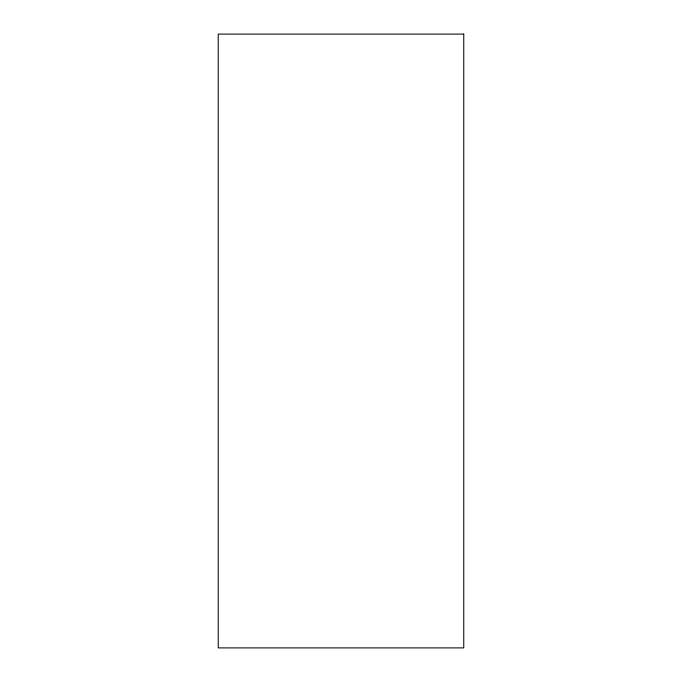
<?xml version="1.0" encoding="UTF-8"?>
<svg xmlns="http://www.w3.org/2000/svg" width="682" height="682" viewBox="0 0 682 682"><rect width="100%" height="100%" fill="white"/><g stroke="black" fill="none" stroke-linecap="round" stroke-linejoin="round"><path stroke-width="1.02" d="M463.76 34.1L218.24 34.1L218.24 647.9L463.76 647.9L463.76 34.1"/></g></svg>
